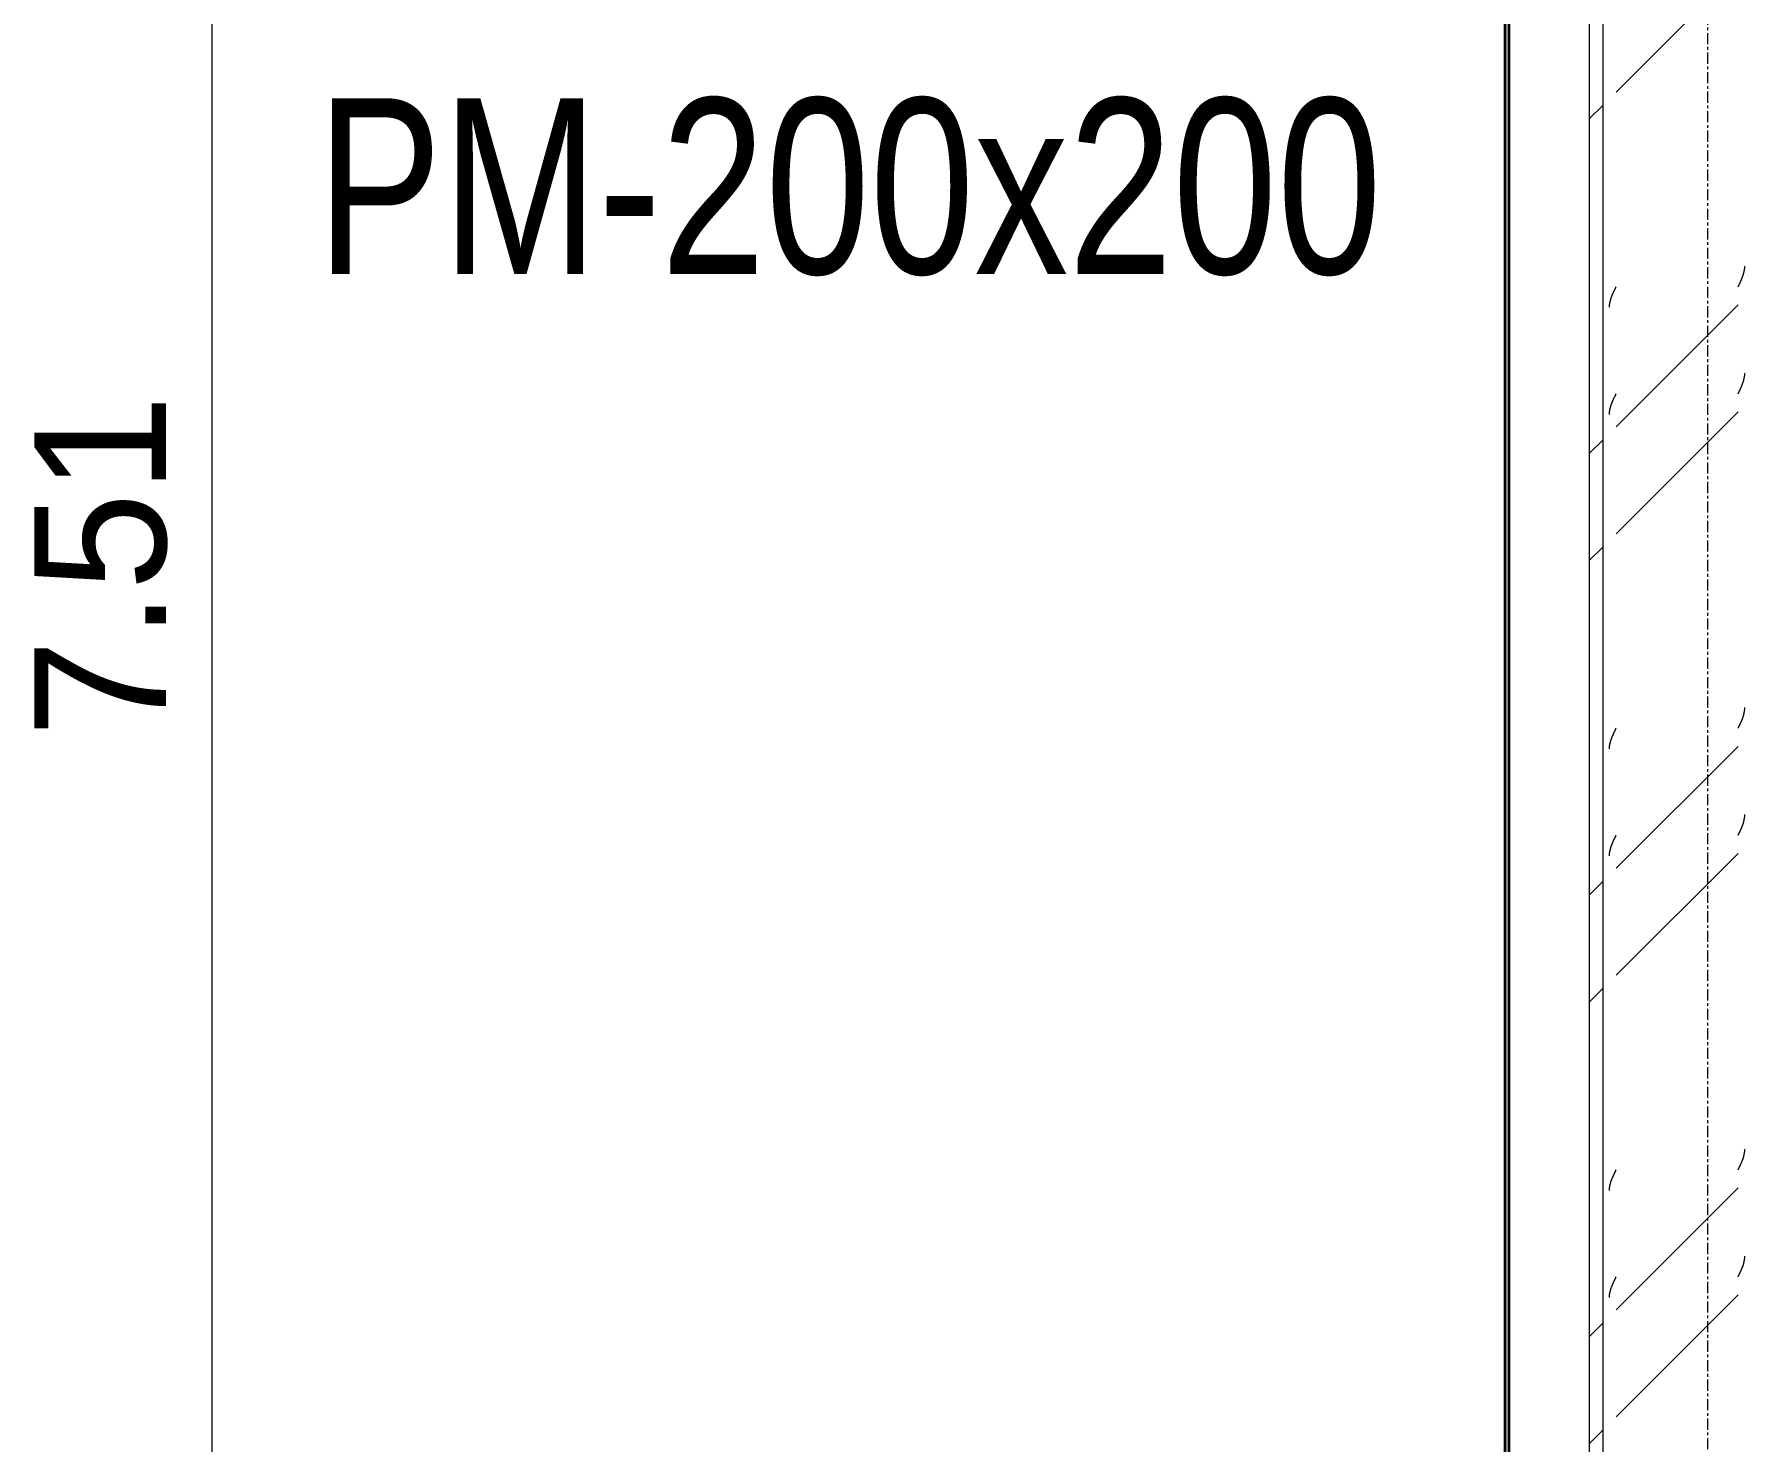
# Model space of a CAD drawing. Header units: centimetres. Extents: x -6741 to 14818, y -293 to 1595.
# Drawn here: x 7948.5 to 8143.3, y 369 to 529.3 of the extents above; entities that cross this region are included whole.
import ezdxf

# ---------------------------------------------------------------- set-up
doc = ezdxf.new("R2010")
doc.units = ezdxf.units.CM
doc.linetypes.add('Grid Line', pattern=[2.2225, 1.27, -0.3175, 0.3175, -0.3175])
for name, color, linetype, lineweight in [('A-ANNO-DIMS', 7, 'Continuous', 9), ('A-ANNO-DIMS-100', 7, 'Continuous', 9), ('A-WALL', 7, 'Continuous', 9), ('A-WALL-PATT', 7, 'Continuous', 35), ('S-COLS', 7, 'Continuous', 9), ('S-COLS-IDEN', 7, 'Continuous', 9), ('S-GRID', 7, 'Continuous', 9)]:
    doc.layers.add(name, color=color, linetype=linetype, lineweight=lineweight)
doc.styles.add('Century Gothic_1', font='GOTHIC.TTF', dxfattribs={"height": 15})
doc.styles.add('Century Gothic_2', font='GOTHIC.TTF', dxfattribs={"width": 0.8, "height": 20})
doc.dimstyles.new('FCA_N_Cotas_E100', dxfattribs={"dimscale": 30.48, "dimtxt": 15.662524, "dimasz": 0.492126, "dimexe": 0.656168, "dimexo": 0.656168, "dimgap": 0.032808, "dimtad": 1, "dimlfac": 0.01, "dimrnd": 0.01, "dimzin": 0, "dimdsep": 46, "dimtxsty": 'Century Gothic_1', "dimblk1": 'OBLIQUE', "dimblk2": 'OBLIQUE', "dimsah": 1, "dimcen": 0.09, "dimdle": 0.656168, "dimadec": 3, "dimazin": 2, "dimtfac": 1, "dimtdec": 4, "dimtix": 1, "dimtmove": 0, "dimatfit": 3, "dimfxl": 1, "dimtvp": 1, "dimtolj": 1, "dimtzin": 0, "dimarcsym": 2})
pattern_1 = [(45, (50.4, 0), (-25.14472, 25.14472), []), (45, (50.4, 38.1), (-25.14472, 25.14472), [])]

# ---------------------------------------------------------------- blocks, each defined once
blk = doc.blocks.new('PQ_RVR_ARQ-01_ZZ_ZZ_MO_T_A_rvt-3-Elevación Eje 8-9')
at = {"layer": 'A-WALL-PATT', "lineweight": 9, "true_color": 0xeaeaea}
blk.add_hatch(color=254, dxfattribs=at).paths.add_polyline_path([(-6823.08, 99), (-6823.08, 938.29), (-6823.58, 938.29), (-6823.58, 99)])
at = {"layer": 'A-WALL', "color": 254, "lineweight": 35, "true_color": 0xcccccc}
for p, q in [((-6823.58, 938.29), (-6823.58, 99)), ((-6823.08, 99), (-6823.08, 938.29))]:
    blk.add_line(p, q, dxfattribs=at)
blk = doc.blocks.new('FP_25-Elevación Eje 8-9')
at = {"layer": 'S-COLS', "color": 9, "true_color": 0xc0c0c0}
for p, q in [((-6796.23, 502.82), (-6796.23, 502.86)), ((-6796.23, 502.78), (-6796.23, 502.82)), ((-6796.23, 502.75), (-6796.23, 502.78)), ((-6796.23, 502.71), (-6796.23, 502.75)), ((-6796.86, 500.77), (-6796.85, 500.81)), ((-6796.85, 500.81), (-6796.83, 500.84)), ((-6796.83, 500.84), (-6796.81, 500.88)), ((-6796.81, 500.88), (-6796.79, 500.92)), ((-6796.79, 500.92), (-6796.77, 500.95)), ((-6796.77, 500.95), (-6796.76, 500.99)), ((-6796.76, 500.99), (-6796.74, 501.03)), ((-6796.74, 501.03), (-6796.72, 501.07)), ((-6796.72, 501.07), (-6796.7, 501.1)), ((-6796.7, 501.1), (-6796.68, 501.14)), ((-6796.68, 501.14), (-6796.67, 501.18)), ((-6796.67, 501.18), (-6796.65, 501.22)), ((-6796.65, 501.22), (-6796.63, 501.25)), ((-6796.63, 501.25), (-6796.62, 501.29)), ((-6796.62, 501.29), (-6796.6, 501.33)), ((-6796.6, 501.33), (-6796.59, 501.37)), ((-6796.59, 501.37), (-6796.57, 501.4)), ((-6796.57, 501.4), (-6796.55, 501.44)), ((-6796.55, 501.44), (-6796.54, 501.48)), ((-6796.54, 501.48), (-6796.52, 501.51)), ((-6796.52, 501.51), (-6796.51, 501.55)), ((-6796.51, 501.55), (-6796.49, 501.59)), ((-6796.49, 501.59), (-6796.48, 501.63)), ((-6796.48, 501.63), (-6796.47, 501.66)), ((-6796.47, 501.66), (-6796.45, 501.7)), ((-6796.45, 501.7), (-6796.44, 501.74)), ((-6796.44, 501.74), (-6796.43, 501.78)), ((-6796.43, 501.78), (-6796.41, 501.81)), ((-6796.41, 501.81), (-6796.4, 501.85)), ((-6796.4, 501.85), (-6796.39, 501.89)), ((-6796.39, 501.89), (-6796.38, 501.92)), ((-6796.38, 501.92), (-6796.37, 501.96)), ((-6796.37, 501.96), (-6796.36, 502)), ((-6796.36, 502), (-6796.35, 502.04)), ((-6796.35, 502.04), (-6796.34, 502.07)), ((-6796.34, 502.07), (-6796.33, 502.11)), ((-6796.33, 502.11), (-6796.32, 502.15)), ((-6796.32, 502.15), (-6796.31, 502.19)), ((-6796.31, 502.19), (-6796.3, 502.22)), ((-6796.3, 502.22), (-6796.29, 502.26)), ((-6796.29, 502.3), (-6796.28, 502.34)), ((-6796.29, 502.26), (-6796.29, 502.3)), ((-6796.28, 502.34), (-6796.27, 502.37)), ((-6796.27, 502.41), (-6796.26, 502.45)), ((-6796.27, 502.37), (-6796.27, 502.41)), ((-6796.26, 502.48), (-6796.25, 502.52)), ((-6796.26, 502.45), (-6796.26, 502.48)), ((-6796.25, 502.56), (-6796.24, 502.6)), ((-6796.25, 502.52), (-6796.25, 502.56)), ((-6796.24, 502.67), (-6796.23, 502.71)), ((-6796.24, 502.63), (-6796.24, 502.67)), ((-6796.24, 502.6), (-6796.24, 502.63)), ((-6797, 500.51), (-6796.98, 500.54)), ((-6796.98, 500.54), (-6796.96, 500.58)), ((-6796.96, 500.58), (-6796.94, 500.62)), ((-6796.94, 500.62), (-6796.92, 500.66)), ((-6796.92, 500.66), (-6796.9, 500.69)), ((-6796.9, 500.69), (-6796.88, 500.73)), ((-6796.88, 500.73), (-6796.86, 500.77)), ((-6796.63, 489.06), (-6796.62, 489.1)), ((-6796.62, 489.1), (-6796.6, 489.14)), ((-6796.6, 489.14), (-6796.59, 489.18)), ((-6796.59, 489.18), (-6796.57, 489.21)), ((-6796.57, 489.21), (-6796.55, 489.25)), ((-6796.55, 489.25), (-6796.54, 489.29)), ((-6796.54, 489.29), (-6796.52, 489.33)), ((-6796.52, 489.33), (-6796.51, 489.36)), ((-6796.51, 489.36), (-6796.49, 489.4)), ((-6796.49, 489.4), (-6796.48, 489.44)), ((-6796.48, 489.44), (-6796.47, 489.47)), ((-6796.47, 489.47), (-6796.45, 489.51)), ((-6796.45, 489.51), (-6796.44, 489.55)), ((-6796.44, 489.55), (-6796.43, 489.59)), ((-6796.43, 489.59), (-6796.41, 489.62)), ((-6796.41, 489.62), (-6796.4, 489.66)), ((-6796.4, 489.66), (-6796.39, 489.7)), ((-6796.39, 489.7), (-6796.38, 489.74)), ((-6796.38, 489.74), (-6796.37, 489.77)), ((-6796.37, 489.77), (-6796.36, 489.81)), ((-6796.36, 489.81), (-6796.35, 489.85)), ((-6796.35, 489.85), (-6796.34, 489.88)), ((-6796.34, 489.88), (-6796.33, 489.92)), ((-6796.33, 489.92), (-6796.32, 489.96)), ((-6796.32, 489.96), (-6796.31, 490)), ((-6796.31, 490), (-6796.3, 490.03)), ((-6796.3, 490.03), (-6796.29, 490.07)), ((-6796.29, 490.11), (-6796.28, 490.15)), ((-6796.29, 490.07), (-6796.29, 490.11)), ((-6796.28, 490.15), (-6796.27, 490.18)), ((-6796.27, 490.22), (-6796.26, 490.26)), ((-6796.27, 490.18), (-6796.27, 490.22)), ((-6796.26, 490.29), (-6796.25, 490.33)), ((-6796.26, 490.26), (-6796.26, 490.29)), ((-6796.25, 490.37), (-6796.24, 490.41)), ((-6796.25, 490.33), (-6796.25, 490.37)), ((-6796.24, 490.48), (-6796.23, 490.52)), ((-6796.24, 490.44), (-6796.24, 490.48)), ((-6796.24, 490.41), (-6796.24, 490.44)), ((-6796.23, 490.63), (-6796.23, 490.67)), ((-6796.23, 490.59), (-6796.23, 490.63)), ((-6796.23, 490.56), (-6796.23, 490.59)), ((-6796.23, 490.52), (-6796.23, 490.56)), ((-6797, 488.32), (-6796.98, 488.36)), ((-6796.98, 488.36), (-6796.96, 488.39)), ((-6796.96, 488.39), (-6796.94, 488.43)), ((-6796.94, 488.43), (-6796.92, 488.47)), ((-6796.92, 488.47), (-6796.9, 488.5)), ((-6796.9, 488.5), (-6796.88, 488.54)), ((-6796.88, 488.54), (-6796.86, 488.58)), ((-6796.86, 488.58), (-6796.85, 488.62)), ((-6796.85, 488.62), (-6796.83, 488.65)), ((-6796.83, 488.65), (-6796.81, 488.69)), ((-6796.81, 488.69), (-6796.79, 488.73)), ((-6796.79, 488.73), (-6796.77, 488.77)), ((-6796.77, 488.77), (-6796.76, 488.8)), ((-6796.76, 488.8), (-6796.74, 488.84)), ((-6796.74, 488.84), (-6796.72, 488.88)), ((-6796.72, 488.88), (-6796.7, 488.91)), ((-6796.7, 488.91), (-6796.68, 488.95)), ((-6796.68, 488.95), (-6796.67, 488.99)), ((-6796.67, 488.99), (-6796.65, 489.03)), ((-6796.65, 489.03), (-6796.63, 489.06)), ((-6796.28, 452.05), (-6796.27, 452.08)), ((-6796.27, 452.12), (-6796.26, 452.16)), ((-6796.27, 452.08), (-6796.27, 452.12)), ((-6796.26, 452.19), (-6796.25, 452.23)), ((-6796.26, 452.16), (-6796.26, 452.19)), ((-6796.25, 452.27), (-6796.24, 452.31)), ((-6796.25, 452.23), (-6796.25, 452.27)), ((-6796.24, 452.38), (-6796.23, 452.42)), ((-6796.24, 452.34), (-6796.24, 452.38)), ((-6796.24, 452.31), (-6796.24, 452.34)), ((-6796.23, 452.53), (-6796.23, 452.57)), ((-6796.23, 452.49), (-6796.23, 452.53)), ((-6796.23, 452.46), (-6796.23, 452.49)), ((-6796.23, 452.42), (-6796.23, 452.46)), ((-6797, 450.22), (-6796.98, 450.26)), ((-6796.98, 450.26), (-6796.96, 450.29)), ((-6796.96, 450.29), (-6796.94, 450.33)), ((-6796.94, 450.33), (-6796.92, 450.37)), ((-6796.92, 450.37), (-6796.9, 450.4)), ((-6796.9, 450.4), (-6796.88, 450.44)), ((-6796.88, 450.44), (-6796.86, 450.48)), ((-6796.86, 450.48), (-6796.85, 450.52)), ((-6796.85, 450.52), (-6796.83, 450.55)), ((-6796.83, 450.55), (-6796.81, 450.59)), ((-6796.81, 450.59), (-6796.79, 450.63)), ((-6796.79, 450.63), (-6796.77, 450.67)), ((-6796.77, 450.67), (-6796.76, 450.7)), ((-6796.76, 450.7), (-6796.74, 450.74)), ((-6796.74, 450.74), (-6796.72, 450.78)), ((-6796.72, 450.78), (-6796.7, 450.81)), ((-6796.7, 450.81), (-6796.68, 450.85)), ((-6796.68, 450.85), (-6796.67, 450.89)), ((-6796.67, 450.89), (-6796.65, 450.93)), ((-6796.65, 450.93), (-6796.63, 450.96)), ((-6796.63, 450.96), (-6796.62, 451)), ((-6796.62, 451), (-6796.6, 451.04)), ((-6796.6, 451.04), (-6796.59, 451.08)), ((-6796.59, 451.08), (-6796.57, 451.11)), ((-6796.57, 451.11), (-6796.55, 451.15)), ((-6796.55, 451.15), (-6796.54, 451.19)), ((-6796.54, 451.19), (-6796.52, 451.23)), ((-6796.52, 451.23), (-6796.51, 451.26)), ((-6796.51, 451.26), (-6796.49, 451.3)), ((-6796.49, 451.3), (-6796.48, 451.34)), ((-6796.48, 451.34), (-6796.47, 451.37)), ((-6796.47, 451.37), (-6796.45, 451.41)), ((-6796.45, 451.41), (-6796.44, 451.45)), ((-6796.44, 451.45), (-6796.43, 451.49)), ((-6796.43, 451.49), (-6796.41, 451.52)), ((-6796.41, 451.52), (-6796.4, 451.56)), ((-6796.4, 451.56), (-6796.39, 451.6)), ((-6796.39, 451.6), (-6796.38, 451.64)), ((-6796.38, 451.64), (-6796.37, 451.67)), ((-6796.37, 451.67), (-6796.36, 451.71)), ((-6796.36, 451.71), (-6796.35, 451.75)), ((-6796.35, 451.75), (-6796.34, 451.78)), ((-6796.34, 451.78), (-6796.33, 451.82)), ((-6796.33, 451.82), (-6796.32, 451.86)), ((-6796.32, 451.86), (-6796.31, 451.9)), ((-6796.31, 451.9), (-6796.3, 451.93)), ((-6796.3, 451.93), (-6796.29, 451.97)), ((-6796.29, 452.01), (-6796.28, 452.05)), ((-6796.29, 451.97), (-6796.29, 452.01)), ((-6796.23, 440.34), (-6796.23, 440.38)), ((-6796.81, 438.4), (-6796.79, 438.44)), ((-6796.79, 438.44), (-6796.77, 438.48)), ((-6796.77, 438.48), (-6796.76, 438.51)), ((-6796.76, 438.51), (-6796.74, 438.55)), ((-6796.74, 438.55), (-6796.72, 438.59)), ((-6796.72, 438.59), (-6796.7, 438.63)), ((-6796.7, 438.63), (-6796.68, 438.66)), ((-6796.68, 438.66), (-6796.67, 438.7)), ((-6796.67, 438.7), (-6796.65, 438.74)), ((-6796.65, 438.74), (-6796.63, 438.77)), ((-6796.63, 438.77), (-6796.62, 438.81)), ((-6796.62, 438.81), (-6796.6, 438.85)), ((-6796.6, 438.85), (-6796.59, 438.89)), ((-6796.59, 438.89), (-6796.57, 438.92)), ((-6796.57, 438.92), (-6796.55, 438.96)), ((-6796.55, 438.96), (-6796.54, 439)), ((-6796.54, 439), (-6796.52, 439.04)), ((-6796.52, 439.04), (-6796.51, 439.07)), ((-6796.51, 439.07), (-6796.49, 439.11)), ((-6796.49, 439.11), (-6796.48, 439.15)), ((-6796.48, 439.15), (-6796.47, 439.18)), ((-6796.47, 439.18), (-6796.45, 439.22)), ((-6796.45, 439.22), (-6796.44, 439.26)), ((-6796.44, 439.26), (-6796.43, 439.3)), ((-6796.43, 439.3), (-6796.41, 439.33)), ((-6796.41, 439.33), (-6796.4, 439.37)), ((-6796.4, 439.37), (-6796.39, 439.41)), ((-6796.39, 439.41), (-6796.38, 439.45)), ((-6796.38, 439.45), (-6796.37, 439.48)), ((-6796.37, 439.48), (-6796.36, 439.52)), ((-6796.36, 439.52), (-6796.35, 439.56)), ((-6796.35, 439.56), (-6796.34, 439.6)), ((-6796.34, 439.6), (-6796.33, 439.63)), ((-6796.33, 439.63), (-6796.32, 439.67)), ((-6796.32, 439.67), (-6796.31, 439.71)), ((-6796.31, 439.71), (-6796.3, 439.74)), ((-6796.3, 439.74), (-6796.29, 439.78)), ((-6796.29, 439.82), (-6796.28, 439.86)), ((-6796.29, 439.78), (-6796.29, 439.82)), ((-6796.28, 439.86), (-6796.27, 439.89)), ((-6796.27, 439.93), (-6796.26, 439.97)), ((-6796.27, 439.89), (-6796.27, 439.93)), ((-6796.26, 440.01), (-6796.25, 440.04)), ((-6796.26, 439.97), (-6796.26, 440.01)), ((-6796.25, 440.08), (-6796.24, 440.12)), ((-6796.25, 440.04), (-6796.25, 440.08)), ((-6796.24, 440.19), (-6796.23, 440.23)), ((-6796.24, 440.15), (-6796.24, 440.19)), ((-6796.24, 440.12), (-6796.24, 440.15)), ((-6796.23, 440.3), (-6796.23, 440.34)), ((-6796.23, 440.27), (-6796.23, 440.3)), ((-6796.23, 440.23), (-6796.23, 440.27)), ((-6797, 438.03), (-6796.98, 438.07)), ((-6796.98, 438.07), (-6796.96, 438.1)), ((-6796.96, 438.1), (-6796.94, 438.14)), ((-6796.94, 438.14), (-6796.92, 438.18)), ((-6796.92, 438.18), (-6796.9, 438.21)), ((-6796.9, 438.21), (-6796.88, 438.25)), ((-6796.88, 438.25), (-6796.86, 438.29)), ((-6796.86, 438.29), (-6796.85, 438.33)), ((-6796.85, 438.33), (-6796.83, 438.36)), ((-6796.83, 438.36), (-6796.81, 438.4)), ((-6796.37, 401.38), (-6796.36, 401.42)), ((-6796.36, 401.42), (-6796.35, 401.46)), ((-6796.35, 401.46), (-6796.34, 401.5)), ((-6796.34, 401.5), (-6796.33, 401.53)), ((-6796.33, 401.53), (-6796.32, 401.57)), ((-6796.32, 401.57), (-6796.31, 401.61)), ((-6796.31, 401.61), (-6796.3, 401.64)), ((-6796.3, 401.64), (-6796.29, 401.68)), ((-6796.29, 401.72), (-6796.28, 401.76)), ((-6796.29, 401.68), (-6796.29, 401.72)), ((-6796.28, 401.76), (-6796.27, 401.79)), ((-6796.27, 401.83), (-6796.26, 401.87)), ((-6796.27, 401.79), (-6796.27, 401.83)), ((-6796.26, 401.91), (-6796.25, 401.94)), ((-6796.26, 401.87), (-6796.26, 401.91)), ((-6796.25, 401.98), (-6796.24, 402.02)), ((-6796.25, 401.94), (-6796.25, 401.98)), ((-6796.24, 402.09), (-6796.23, 402.13)), ((-6796.24, 402.05), (-6796.24, 402.09)), ((-6796.24, 402.02), (-6796.24, 402.05)), ((-6796.23, 402.24), (-6796.23, 402.28)), ((-6796.23, 402.2), (-6796.23, 402.24)), ((-6796.23, 402.17), (-6796.23, 402.2)), ((-6796.23, 402.13), (-6796.23, 402.17)), ((-6797, 399.93), (-6796.98, 399.97)), ((-6796.98, 399.97), (-6796.96, 400)), ((-6796.96, 400), (-6796.94, 400.04)), ((-6796.94, 400.04), (-6796.92, 400.08)), ((-6796.92, 400.08), (-6796.9, 400.11)), ((-6796.9, 400.11), (-6796.88, 400.15)), ((-6796.88, 400.15), (-6796.86, 400.19)), ((-6796.86, 400.19), (-6796.85, 400.23)), ((-6796.85, 400.23), (-6796.83, 400.26)), ((-6796.83, 400.26), (-6796.81, 400.3)), ((-6796.81, 400.3), (-6796.79, 400.34)), ((-6796.79, 400.34), (-6796.77, 400.38)), ((-6796.77, 400.38), (-6796.76, 400.41)), ((-6796.76, 400.41), (-6796.74, 400.45)), ((-6796.74, 400.45), (-6796.72, 400.49)), ((-6796.72, 400.49), (-6796.7, 400.53)), ((-6796.7, 400.53), (-6796.68, 400.56)), ((-6796.68, 400.56), (-6796.67, 400.6)), ((-6796.67, 400.6), (-6796.65, 400.64)), ((-6796.65, 400.64), (-6796.63, 400.67)), ((-6796.63, 400.67), (-6796.62, 400.71)), ((-6796.62, 400.71), (-6796.6, 400.75)), ((-6796.6, 400.75), (-6796.59, 400.79)), ((-6796.59, 400.79), (-6796.57, 400.82)), ((-6796.57, 400.82), (-6796.55, 400.86)), ((-6796.55, 400.86), (-6796.54, 400.9)), ((-6796.54, 400.9), (-6796.52, 400.94)), ((-6796.52, 400.94), (-6796.51, 400.97)), ((-6796.51, 400.97), (-6796.49, 401.01)), ((-6796.49, 401.01), (-6796.48, 401.05)), ((-6796.48, 401.05), (-6796.47, 401.08)), ((-6796.47, 401.08), (-6796.45, 401.12)), ((-6796.45, 401.12), (-6796.44, 401.16)), ((-6796.44, 401.16), (-6796.43, 401.2)), ((-6796.43, 401.2), (-6796.41, 401.23)), ((-6796.41, 401.23), (-6796.4, 401.27)), ((-6796.4, 401.27), (-6796.39, 401.31)), ((-6796.39, 401.31), (-6796.38, 401.35)), ((-6796.38, 401.35), (-6796.37, 401.38)), ((-6796.26, 389.72), (-6796.25, 389.75)), ((-6796.26, 389.68), (-6796.26, 389.72)), ((-6796.25, 389.79), (-6796.24, 389.83)), ((-6796.25, 389.75), (-6796.25, 389.79)), ((-6796.24, 389.9), (-6796.23, 389.94)), ((-6796.24, 389.87), (-6796.24, 389.9)), ((-6796.24, 389.83), (-6796.24, 389.87)), ((-6796.23, 390.05), (-6796.23, 390.09)), ((-6796.23, 390.01), (-6796.23, 390.05)), ((-6796.23, 389.98), (-6796.23, 390.01)), ((-6796.23, 389.94), (-6796.23, 389.98)), ((-6797, 387.74), (-6796.98, 387.78)), ((-6796.98, 387.78), (-6796.96, 387.81)), ((-6796.96, 387.81), (-6796.94, 387.85)), ((-6796.94, 387.85), (-6796.92, 387.89)), ((-6796.92, 387.89), (-6796.9, 387.93)), ((-6796.9, 387.93), (-6796.88, 387.96)), ((-6796.88, 387.96), (-6796.86, 388)), ((-6796.86, 388), (-6796.85, 388.04)), ((-6796.85, 388.04), (-6796.83, 388.07)), ((-6796.83, 388.07), (-6796.81, 388.11)), ((-6796.81, 388.11), (-6796.79, 388.15)), ((-6796.79, 388.15), (-6796.77, 388.19)), ((-6796.77, 388.19), (-6796.76, 388.22)), ((-6796.76, 388.22), (-6796.74, 388.26)), ((-6796.74, 388.26), (-6796.72, 388.3)), ((-6796.72, 388.3), (-6796.7, 388.34)), ((-6796.7, 388.34), (-6796.68, 388.37)), ((-6796.68, 388.37), (-6796.67, 388.41)), ((-6796.67, 388.41), (-6796.65, 388.45)), ((-6796.65, 388.45), (-6796.63, 388.49)), ((-6796.63, 388.49), (-6796.62, 388.52)), ((-6796.62, 388.52), (-6796.6, 388.56)), ((-6796.6, 388.56), (-6796.59, 388.6)), ((-6796.59, 388.6), (-6796.57, 388.63)), ((-6796.57, 388.63), (-6796.55, 388.67)), ((-6796.55, 388.67), (-6796.54, 388.71)), ((-6796.54, 388.71), (-6796.52, 388.75)), ((-6796.52, 388.75), (-6796.51, 388.78)), ((-6796.51, 388.78), (-6796.49, 388.82)), ((-6796.49, 388.82), (-6796.48, 388.86)), ((-6796.48, 388.86), (-6796.47, 388.9)), ((-6796.47, 388.9), (-6796.45, 388.93)), ((-6796.45, 388.93), (-6796.44, 388.97)), ((-6796.44, 388.97), (-6796.43, 389.01)), ((-6796.43, 389.01), (-6796.41, 389.04)), ((-6796.41, 389.04), (-6796.4, 389.08)), ((-6796.4, 389.08), (-6796.39, 389.12)), ((-6796.39, 389.12), (-6796.38, 389.16)), ((-6796.38, 389.16), (-6796.37, 389.19)), ((-6796.37, 389.19), (-6796.36, 389.23)), ((-6796.36, 389.23), (-6796.35, 389.27)), ((-6796.35, 389.27), (-6796.34, 389.31)), ((-6796.34, 389.31), (-6796.33, 389.34)), ((-6796.33, 389.34), (-6796.32, 389.38)), ((-6796.32, 389.38), (-6796.31, 389.42)), ((-6796.31, 389.42), (-6796.3, 389.45)), ((-6796.3, 389.45), (-6796.29, 389.49)), ((-6796.29, 389.53), (-6796.28, 389.57)), ((-6796.29, 389.49), (-6796.29, 389.53)), ((-6796.28, 389.57), (-6796.27, 389.6)), ((-6796.27, 389.64), (-6796.26, 389.68)), ((-6796.27, 389.6), (-6796.27, 389.64))]:
    blk.add_line(p, q, dxfattribs=at)
blk = doc.blocks.new('FP_26-Elevación Eje 8-9')
at = {"layer": 'S-COLS', "color": 9, "true_color": 0xc0c0c0}
for p, q in [((-6811.57, 498.79), (-6811.56, 498.83)), ((-6811.56, 498.83), (-6811.55, 498.87)), ((-6811.55, 498.87), (-6811.54, 498.9)), ((-6811.54, 498.94), (-6811.53, 498.98)), ((-6811.54, 498.9), (-6811.54, 498.94)), ((-6811.53, 498.98), (-6811.52, 499.01)), ((-6811.52, 499.01), (-6811.5, 499.05)), ((-6811.5, 499.05), (-6811.49, 499.09)), ((-6811.49, 499.09), (-6811.48, 499.13)), ((-6811.48, 499.13), (-6811.47, 499.16)), ((-6811.47, 499.16), (-6811.46, 499.2)), ((-6811.46, 499.2), (-6811.45, 499.24)), ((-6811.45, 499.24), (-6811.43, 499.28)), ((-6811.43, 499.28), (-6811.42, 499.31)), ((-6811.42, 499.31), (-6811.41, 499.35)), ((-6811.41, 499.35), (-6811.39, 499.39)), ((-6811.39, 499.39), (-6811.38, 499.43)), ((-6811.38, 499.43), (-6811.36, 499.46)), ((-6811.36, 499.46), (-6811.35, 499.5)), ((-6811.35, 499.5), (-6811.33, 499.54)), ((-6811.33, 499.54), (-6811.32, 499.57)), ((-6811.32, 499.57), (-6811.3, 499.61)), ((-6811.3, 499.61), (-6811.29, 499.65)), ((-6811.29, 499.65), (-6811.27, 499.69)), ((-6811.27, 499.69), (-6811.26, 499.72)), ((-6811.26, 499.72), (-6811.24, 499.76)), ((-6811.24, 499.76), (-6811.22, 499.8)), ((-6811.22, 499.8), (-6811.2, 499.84)), ((-6811.2, 499.84), (-6811.19, 499.87)), ((-6811.19, 499.87), (-6811.17, 499.91)), ((-6811.17, 499.91), (-6811.15, 499.95)), ((-6811.15, 499.95), (-6811.14, 499.98)), ((-6811.14, 499.98), (-6811.12, 500.02)), ((-6811.12, 500.02), (-6811.1, 500.06)), ((-6811.1, 500.06), (-6811.08, 500.1)), ((-6811.08, 500.1), (-6811.06, 500.13)), ((-6811.06, 500.13), (-6811.04, 500.17)), ((-6811.04, 500.17), (-6811.03, 500.21)), ((-6811.03, 500.21), (-6811.01, 500.25)), ((-6811.01, 500.25), (-6810.99, 500.28)), ((-6810.99, 500.28), (-6810.97, 500.32)), ((-6810.97, 500.32), (-6810.95, 500.36)), ((-6810.95, 500.36), (-6810.93, 500.4)), ((-6810.93, 500.4), (-6810.91, 500.43)), ((-6810.91, 500.43), (-6810.9, 500.47)), ((-6810.9, 500.47), (-6810.88, 500.51)), ((-6811.64, 498.34), (-6811.63, 498.38)), ((-6811.64, 498.31), (-6811.64, 498.34)), ((-6811.64, 498.27), (-6811.64, 498.31)), ((-6811.64, 498.23), (-6811.64, 498.27)), ((-6811.64, 498.19), (-6811.64, 498.23)), ((-6811.64, 498.16), (-6811.64, 498.19)), ((-6811.63, 498.46), (-6811.62, 498.49)), ((-6811.63, 498.42), (-6811.63, 498.46)), ((-6811.63, 498.38), (-6811.63, 498.42)), ((-6811.62, 498.53), (-6811.61, 498.57)), ((-6811.62, 498.49), (-6811.62, 498.53)), ((-6811.61, 498.6), (-6811.6, 498.64)), ((-6811.61, 498.57), (-6811.61, 498.6)), ((-6811.6, 498.64), (-6811.59, 498.68)), ((-6811.59, 498.72), (-6811.58, 498.75)), ((-6811.59, 498.68), (-6811.59, 498.72)), ((-6811.58, 498.75), (-6811.57, 498.79)), ((-6811.42, 487.12), (-6811.41, 487.16)), ((-6811.41, 487.16), (-6811.39, 487.2)), ((-6811.39, 487.2), (-6811.38, 487.24)), ((-6811.38, 487.24), (-6811.36, 487.27)), ((-6811.36, 487.27), (-6811.35, 487.31)), ((-6811.35, 487.31), (-6811.33, 487.35)), ((-6811.33, 487.35), (-6811.32, 487.39)), ((-6811.32, 487.39), (-6811.3, 487.42)), ((-6811.3, 487.42), (-6811.29, 487.46)), ((-6811.29, 487.46), (-6811.27, 487.5)), ((-6811.27, 487.5), (-6811.26, 487.53)), ((-6811.26, 487.53), (-6811.24, 487.57)), ((-6811.24, 487.57), (-6811.22, 487.61)), ((-6811.22, 487.61), (-6811.2, 487.65)), ((-6811.2, 487.65), (-6811.19, 487.68)), ((-6811.19, 487.68), (-6811.17, 487.72)), ((-6811.17, 487.72), (-6811.15, 487.76)), ((-6811.15, 487.76), (-6811.14, 487.8)), ((-6811.14, 487.8), (-6811.12, 487.83)), ((-6811.12, 487.83), (-6811.1, 487.87)), ((-6811.1, 487.87), (-6811.08, 487.91)), ((-6811.08, 487.91), (-6811.06, 487.94)), ((-6811.06, 487.94), (-6811.04, 487.98)), ((-6811.04, 487.98), (-6811.03, 488.02)), ((-6811.03, 488.02), (-6811.01, 488.06)), ((-6811.01, 488.06), (-6810.99, 488.09)), ((-6810.99, 488.09), (-6810.97, 488.13)), ((-6810.97, 488.13), (-6810.95, 488.17)), ((-6810.95, 488.17), (-6810.93, 488.21)), ((-6810.93, 488.21), (-6810.91, 488.24)), ((-6810.91, 488.24), (-6810.9, 488.28)), ((-6810.9, 488.28), (-6810.88, 488.32)), ((-6811.64, 486.15), (-6811.63, 486.19)), ((-6811.64, 486.12), (-6811.64, 486.15)), ((-6811.64, 486.08), (-6811.64, 486.12)), ((-6811.64, 486.04), (-6811.64, 486.08)), ((-6811.64, 486), (-6811.64, 486.04)), ((-6811.64, 485.97), (-6811.64, 486)), ((-6811.63, 486.27), (-6811.62, 486.3)), ((-6811.63, 486.23), (-6811.63, 486.27)), ((-6811.63, 486.19), (-6811.63, 486.23)), ((-6811.62, 486.34), (-6811.61, 486.38)), ((-6811.62, 486.3), (-6811.62, 486.34)), ((-6811.61, 486.42), (-6811.6, 486.45)), ((-6811.61, 486.38), (-6811.61, 486.42)), ((-6811.6, 486.45), (-6811.59, 486.49)), ((-6811.59, 486.53), (-6811.58, 486.56)), ((-6811.59, 486.49), (-6811.59, 486.53)), ((-6811.58, 486.56), (-6811.57, 486.6)), ((-6811.57, 486.6), (-6811.56, 486.64)), ((-6811.56, 486.64), (-6811.55, 486.68)), ((-6811.55, 486.68), (-6811.54, 486.71)), ((-6811.54, 486.75), (-6811.53, 486.79)), ((-6811.54, 486.71), (-6811.54, 486.75)), ((-6811.53, 486.79), (-6811.52, 486.83)), ((-6811.52, 486.83), (-6811.5, 486.86)), ((-6811.5, 486.86), (-6811.49, 486.9)), ((-6811.49, 486.9), (-6811.48, 486.94)), ((-6811.48, 486.94), (-6811.47, 486.97)), ((-6811.47, 486.97), (-6811.46, 487.01)), ((-6811.46, 487.01), (-6811.45, 487.05)), ((-6811.45, 487.05), (-6811.43, 487.09)), ((-6811.43, 487.09), (-6811.42, 487.12)), ((-6810.93, 450.11), (-6810.91, 450.14)), ((-6810.91, 450.14), (-6810.9, 450.18)), ((-6810.9, 450.18), (-6810.88, 450.22)), ((-6811.63, 448.17), (-6811.62, 448.2)), ((-6811.63, 448.13), (-6811.63, 448.17)), ((-6811.62, 448.24), (-6811.61, 448.28)), ((-6811.62, 448.2), (-6811.62, 448.24)), ((-6811.61, 448.32), (-6811.6, 448.35)), ((-6811.61, 448.28), (-6811.61, 448.32)), ((-6811.6, 448.35), (-6811.59, 448.39)), ((-6811.59, 448.43), (-6811.58, 448.46)), ((-6811.59, 448.39), (-6811.59, 448.43)), ((-6811.58, 448.46), (-6811.57, 448.5)), ((-6811.57, 448.5), (-6811.56, 448.54)), ((-6811.56, 448.54), (-6811.55, 448.58)), ((-6811.55, 448.58), (-6811.54, 448.61)), ((-6811.54, 448.65), (-6811.53, 448.69)), ((-6811.54, 448.61), (-6811.54, 448.65)), ((-6811.53, 448.69), (-6811.52, 448.73)), ((-6811.52, 448.73), (-6811.5, 448.76)), ((-6811.5, 448.76), (-6811.49, 448.8)), ((-6811.49, 448.8), (-6811.48, 448.84)), ((-6811.48, 448.84), (-6811.47, 448.87)), ((-6811.47, 448.87), (-6811.46, 448.91)), ((-6811.46, 448.91), (-6811.45, 448.95)), ((-6811.45, 448.95), (-6811.43, 448.99)), ((-6811.43, 448.99), (-6811.42, 449.02)), ((-6811.42, 449.02), (-6811.41, 449.06)), ((-6811.41, 449.06), (-6811.39, 449.1)), ((-6811.39, 449.1), (-6811.38, 449.14)), ((-6811.38, 449.14), (-6811.36, 449.17)), ((-6811.36, 449.17), (-6811.35, 449.21)), ((-6811.35, 449.21), (-6811.33, 449.25)), ((-6811.33, 449.25), (-6811.32, 449.29)), ((-6811.32, 449.29), (-6811.3, 449.32)), ((-6811.3, 449.32), (-6811.29, 449.36)), ((-6811.29, 449.36), (-6811.27, 449.4)), ((-6811.27, 449.4), (-6811.26, 449.43)), ((-6811.26, 449.43), (-6811.24, 449.47)), ((-6811.24, 449.47), (-6811.22, 449.51)), ((-6811.22, 449.51), (-6811.2, 449.55)), ((-6811.2, 449.55), (-6811.19, 449.58)), ((-6811.19, 449.58), (-6811.17, 449.62)), ((-6811.17, 449.62), (-6811.15, 449.66)), ((-6811.15, 449.66), (-6811.14, 449.7)), ((-6811.14, 449.7), (-6811.12, 449.73)), ((-6811.12, 449.73), (-6811.1, 449.77)), ((-6811.1, 449.77), (-6811.08, 449.81)), ((-6811.08, 449.81), (-6811.06, 449.84)), ((-6811.06, 449.84), (-6811.04, 449.88)), ((-6811.04, 449.88), (-6811.03, 449.92)), ((-6811.03, 449.92), (-6811.01, 449.96)), ((-6811.01, 449.96), (-6810.99, 449.99)), ((-6810.99, 449.99), (-6810.97, 450.03)), ((-6810.97, 450.03), (-6810.95, 450.07)), ((-6810.95, 450.07), (-6810.93, 450.11)), ((-6811.64, 448.05), (-6811.63, 448.09)), ((-6811.64, 448.02), (-6811.64, 448.05)), ((-6811.64, 447.98), (-6811.64, 448.02)), ((-6811.64, 447.94), (-6811.64, 447.98)), ((-6811.64, 447.9), (-6811.64, 447.94)), ((-6811.64, 447.87), (-6811.64, 447.9)), ((-6811.63, 448.09), (-6811.63, 448.13)), ((-6811.54, 436.46), (-6811.53, 436.5)), ((-6811.53, 436.5), (-6811.52, 436.54)), ((-6811.52, 436.54), (-6811.5, 436.57)), ((-6811.5, 436.57), (-6811.49, 436.61)), ((-6811.49, 436.61), (-6811.48, 436.65)), ((-6811.48, 436.65), (-6811.47, 436.69)), ((-6811.47, 436.69), (-6811.46, 436.72)), ((-6811.46, 436.72), (-6811.45, 436.76)), ((-6811.45, 436.76), (-6811.43, 436.8)), ((-6811.43, 436.8), (-6811.42, 436.83)), ((-6811.42, 436.83), (-6811.41, 436.87)), ((-6811.41, 436.87), (-6811.39, 436.91)), ((-6811.39, 436.91), (-6811.38, 436.95)), ((-6811.38, 436.95), (-6811.36, 436.98)), ((-6811.36, 436.98), (-6811.35, 437.02)), ((-6811.35, 437.02), (-6811.33, 437.06)), ((-6811.33, 437.06), (-6811.32, 437.1)), ((-6811.32, 437.1), (-6811.3, 437.13)), ((-6811.3, 437.13), (-6811.29, 437.17)), ((-6811.29, 437.17), (-6811.27, 437.21)), ((-6811.27, 437.21), (-6811.26, 437.24)), ((-6811.26, 437.24), (-6811.24, 437.28)), ((-6811.24, 437.28), (-6811.22, 437.32)), ((-6811.22, 437.32), (-6811.2, 437.36)), ((-6811.2, 437.36), (-6811.19, 437.39)), ((-6811.19, 437.39), (-6811.17, 437.43)), ((-6811.17, 437.43), (-6811.15, 437.47)), ((-6811.15, 437.47), (-6811.14, 437.51)), ((-6811.14, 437.51), (-6811.12, 437.54)), ((-6811.12, 437.54), (-6811.1, 437.58)), ((-6811.1, 437.58), (-6811.08, 437.62)), ((-6811.08, 437.62), (-6811.06, 437.66)), ((-6811.06, 437.66), (-6811.04, 437.69)), ((-6811.04, 437.69), (-6811.03, 437.73)), ((-6811.03, 437.73), (-6811.01, 437.77)), ((-6811.01, 437.77), (-6810.99, 437.8)), ((-6810.99, 437.8), (-6810.97, 437.84)), ((-6810.97, 437.84), (-6810.95, 437.88)), ((-6810.95, 437.88), (-6810.93, 437.92)), ((-6810.93, 437.92), (-6810.91, 437.95)), ((-6810.91, 437.95), (-6810.9, 437.99)), ((-6810.9, 437.99), (-6810.88, 438.03)), ((-6811.64, 435.86), (-6811.63, 435.9)), ((-6811.64, 435.83), (-6811.64, 435.86)), ((-6811.64, 435.79), (-6811.64, 435.83)), ((-6811.64, 435.75), (-6811.64, 435.79)), ((-6811.64, 435.72), (-6811.64, 435.75)), ((-6811.64, 435.68), (-6811.64, 435.72)), ((-6811.63, 435.98), (-6811.62, 436.01)), ((-6811.63, 435.94), (-6811.63, 435.98)), ((-6811.63, 435.9), (-6811.63, 435.94)), ((-6811.62, 436.05), (-6811.61, 436.09)), ((-6811.62, 436.01), (-6811.62, 436.05)), ((-6811.61, 436.13), (-6811.6, 436.16)), ((-6811.61, 436.09), (-6811.61, 436.13)), ((-6811.6, 436.16), (-6811.59, 436.2)), ((-6811.59, 436.24), (-6811.58, 436.27)), ((-6811.59, 436.2), (-6811.59, 436.24)), ((-6811.58, 436.27), (-6811.57, 436.31)), ((-6811.57, 436.31), (-6811.56, 436.35)), ((-6811.56, 436.35), (-6811.55, 436.39)), ((-6811.55, 436.39), (-6811.54, 436.42)), ((-6811.54, 436.42), (-6811.54, 436.46)), ((-6811.12, 399.44), (-6811.1, 399.48)), ((-6811.1, 399.48), (-6811.08, 399.52)), ((-6811.08, 399.52), (-6811.06, 399.56)), ((-6811.06, 399.56), (-6811.04, 399.59)), ((-6811.04, 399.59), (-6811.03, 399.63)), ((-6811.03, 399.63), (-6811.01, 399.67)), ((-6811.01, 399.67), (-6810.99, 399.7)), ((-6810.99, 399.7), (-6810.97, 399.74)), ((-6810.97, 399.74), (-6810.95, 399.78)), ((-6810.95, 399.78), (-6810.93, 399.82)), ((-6810.93, 399.82), (-6810.91, 399.85)), ((-6810.91, 399.85), (-6810.9, 399.89)), ((-6810.9, 399.89), (-6810.88, 399.93)), ((-6811.64, 397.76), (-6811.63, 397.8)), ((-6811.64, 397.73), (-6811.64, 397.76)), ((-6811.64, 397.69), (-6811.64, 397.73)), ((-6811.64, 397.65), (-6811.64, 397.69)), ((-6811.64, 397.62), (-6811.64, 397.65)), ((-6811.64, 397.58), (-6811.64, 397.62)), ((-6811.63, 397.88), (-6811.62, 397.91)), ((-6811.63, 397.84), (-6811.63, 397.88)), ((-6811.63, 397.8), (-6811.63, 397.84)), ((-6811.62, 397.95), (-6811.61, 397.99)), ((-6811.62, 397.91), (-6811.62, 397.95)), ((-6811.61, 398.03), (-6811.6, 398.06)), ((-6811.61, 397.99), (-6811.61, 398.03)), ((-6811.6, 398.06), (-6811.59, 398.1)), ((-6811.59, 398.14), (-6811.58, 398.17)), ((-6811.59, 398.1), (-6811.59, 398.14)), ((-6811.58, 398.17), (-6811.57, 398.21)), ((-6811.57, 398.21), (-6811.56, 398.25)), ((-6811.56, 398.25), (-6811.55, 398.29)), ((-6811.55, 398.29), (-6811.54, 398.32)), ((-6811.54, 398.36), (-6811.53, 398.4)), ((-6811.54, 398.32), (-6811.54, 398.36)), ((-6811.53, 398.4), (-6811.52, 398.44)), ((-6811.52, 398.44), (-6811.5, 398.47)), ((-6811.5, 398.47), (-6811.49, 398.51)), ((-6811.49, 398.51), (-6811.48, 398.55)), ((-6811.48, 398.55), (-6811.47, 398.59)), ((-6811.47, 398.59), (-6811.46, 398.62)), ((-6811.46, 398.62), (-6811.45, 398.66)), ((-6811.45, 398.66), (-6811.43, 398.7)), ((-6811.43, 398.7), (-6811.42, 398.73)), ((-6811.42, 398.73), (-6811.41, 398.77)), ((-6811.41, 398.77), (-6811.39, 398.81)), ((-6811.39, 398.81), (-6811.38, 398.85)), ((-6811.38, 398.85), (-6811.36, 398.88)), ((-6811.36, 398.88), (-6811.35, 398.92)), ((-6811.35, 398.92), (-6811.33, 398.96)), ((-6811.33, 398.96), (-6811.32, 399)), ((-6811.32, 399), (-6811.3, 399.03)), ((-6811.3, 399.03), (-6811.29, 399.07)), ((-6811.29, 399.07), (-6811.27, 399.11)), ((-6811.27, 399.11), (-6811.26, 399.14)), ((-6811.26, 399.14), (-6811.24, 399.18)), ((-6811.24, 399.18), (-6811.22, 399.22)), ((-6811.22, 399.22), (-6811.2, 399.26)), ((-6811.2, 399.26), (-6811.19, 399.29)), ((-6811.19, 399.29), (-6811.17, 399.33)), ((-6811.17, 399.33), (-6811.15, 399.37)), ((-6811.15, 399.37), (-6811.14, 399.41)), ((-6811.14, 399.41), (-6811.12, 399.44)), ((-6811.61, 385.84), (-6811.6, 385.87)), ((-6811.61, 385.8), (-6811.61, 385.84)), ((-6811.6, 385.87), (-6811.59, 385.91)), ((-6811.59, 385.95), (-6811.58, 385.99)), ((-6811.59, 385.91), (-6811.59, 385.95)), ((-6811.58, 385.99), (-6811.57, 386.02)), ((-6811.57, 386.02), (-6811.56, 386.06)), ((-6811.56, 386.06), (-6811.55, 386.1)), ((-6811.55, 386.1), (-6811.54, 386.13)), ((-6811.54, 386.17), (-6811.53, 386.21)), ((-6811.54, 386.13), (-6811.54, 386.17)), ((-6811.53, 386.21), (-6811.52, 386.25)), ((-6811.52, 386.25), (-6811.5, 386.28)), ((-6811.5, 386.28), (-6811.49, 386.32)), ((-6811.49, 386.32), (-6811.48, 386.36)), ((-6811.48, 386.36), (-6811.47, 386.4)), ((-6811.47, 386.4), (-6811.46, 386.43)), ((-6811.46, 386.43), (-6811.45, 386.47)), ((-6811.45, 386.47), (-6811.43, 386.51)), ((-6811.43, 386.51), (-6811.42, 386.55)), ((-6811.42, 386.55), (-6811.41, 386.58)), ((-6811.41, 386.58), (-6811.39, 386.62)), ((-6811.39, 386.62), (-6811.38, 386.66)), ((-6811.38, 386.66), (-6811.36, 386.69)), ((-6811.36, 386.69), (-6811.35, 386.73)), ((-6811.35, 386.73), (-6811.33, 386.77)), ((-6811.33, 386.77), (-6811.32, 386.81)), ((-6811.32, 386.81), (-6811.3, 386.84)), ((-6811.3, 386.84), (-6811.29, 386.88)), ((-6811.29, 386.88), (-6811.27, 386.92)), ((-6811.27, 386.92), (-6811.26, 386.96)), ((-6811.26, 386.96), (-6811.24, 386.99)), ((-6811.24, 386.99), (-6811.22, 387.03)), ((-6811.22, 387.03), (-6811.2, 387.07)), ((-6811.2, 387.07), (-6811.19, 387.1)), ((-6811.19, 387.1), (-6811.17, 387.14)), ((-6811.17, 387.14), (-6811.15, 387.18)), ((-6811.15, 387.18), (-6811.14, 387.22)), ((-6811.14, 387.22), (-6811.12, 387.25)), ((-6811.12, 387.25), (-6811.1, 387.29)), ((-6811.1, 387.29), (-6811.08, 387.33)), ((-6811.08, 387.33), (-6811.06, 387.37)), ((-6811.06, 387.37), (-6811.04, 387.4)), ((-6811.04, 387.4), (-6811.03, 387.44)), ((-6811.03, 387.44), (-6811.01, 387.48)), ((-6811.01, 387.48), (-6810.99, 387.52)), ((-6810.99, 387.52), (-6810.97, 387.55)), ((-6810.97, 387.55), (-6810.95, 387.59)), ((-6810.95, 387.59), (-6810.93, 387.63)), ((-6810.93, 387.63), (-6810.91, 387.66)), ((-6810.91, 387.66), (-6810.9, 387.7)), ((-6810.9, 387.7), (-6810.88, 387.74)), ((-6811.64, 385.58), (-6811.63, 385.61)), ((-6811.64, 385.54), (-6811.64, 385.58)), ((-6811.64, 385.5), (-6811.64, 385.54)), ((-6811.64, 385.46), (-6811.64, 385.5)), ((-6811.64, 385.43), (-6811.64, 385.46)), ((-6811.64, 385.39), (-6811.64, 385.43)), ((-6811.63, 385.69), (-6811.62, 385.72)), ((-6811.63, 385.65), (-6811.63, 385.69)), ((-6811.63, 385.61), (-6811.63, 385.65)), ((-6811.62, 385.76), (-6811.61, 385.8)), ((-6811.62, 385.72), (-6811.62, 385.76))]:
    blk.add_line(p, q, dxfattribs=at)
blk = doc.blocks.new('UC-Perfil universal-Pilar - 200 x 200-V24-Elevación Eje 8-9')
at = {"layer": 'S-COLS', "true_color": 0xc0c0c0}
h = blk.add_hatch(dxfattribs=at)
h.set_pattern_fill('FP_24', color=9, style=0, pattern_type=2)
h.set_pattern_definition(pattern_1)
h.paths.add_polyline_path([(-6812.4, 94), (-6812.4, 933.53), (-6813.94, 933.53), (-6813.94, 94)])
h = blk.add_hatch(dxfattribs=at)
h.set_pattern_fill('FP_24', color=9, style=0, pattern_type=2)
h.set_pattern_definition(pattern_1)
h.paths.add_polyline_path([(-6810.88, 94), (-6797, 94), (-6797, 933.53), (-6810.88, 933.53), (-6810.88, 106.75)])
at = {"layer": 'S-COLS'}
for p, q in [((-6813.94, 933.53), (-6813.94, 94)), ((-6812.4, 933.53), (-6812.4, 94))]:
    blk.add_line(p, q, dxfattribs=at)
for name in ['FP_25-Elevación Eje 8-9', 'FP_26-Elevación Eje 8-9']:
    blk.add_blockref(name, (0, 0), dxfattribs=at)
blk = doc.blocks.new('DIMBLOCK48-Elevación Eje 8-9')
at = {"layer": 'A-ANNO-DIMS-100'}
for p, q in [((7968.7, 865.1), (7968.7, 74)), ((7968.7, 845.1), (7959.3, 845.1)), ((7968.7, 845.1), (7988.7, 845.1)), ((7968.7, 94), (7959.3, 94)), ((7968.7, 94), (7988.7, 94))]:
    blk.add_line(p, q, dxfattribs=at)
at = {"layer": 'A-ANNO-DIMS-100', "lineweight": 35}
for p, q in [((7968.7, 845.1), (7961.2, 852.6)), ((7968.7, 845.1), (7976.2, 837.6)), ((7968.7, 94), (7961.2, 101.5)), ((7968.7, 94), (7976.2, 86.5))]:
    blk.add_line(p, q, dxfattribs=at)
at = {"layer": 'A-ANNO-DIMS-100', "color": 0, "insert": (7948.47, 449.17), "char_height": 15, "width": 48.9267, "attachment_point": 1, "rotation": 90, "line_spacing_factor": 0.984502, "style": 'Century Gothic_1'}
blk.add_mtext('7.51', dxfattribs=at)
blk = doc.blocks.new('_Oblique')
at = {"color": 0, "linetype": 'ByBlock', "lineweight": -2}
blk.add_line((-0.5, -0.5), (0.5, 0.5), dxfattribs=at)

msp = doc.modelspace()

# ---------------------------------------------------------------- linework, layer by layer
at = {"layer": 'S-GRID', "color": 253, "linetype": 'Grid Line', "true_color": 0xaaaaaa}
msp.add_line((8139.108, -111.953), (8139.108, 1460.489), dxfattribs=at)

# ---------------------------------------------------------------- block references
at = {"lineweight": 5}
msp.add_blockref('PQ_RVR_ARQ-01_ZZ_ZZ_MO_T_A_rvt-3-Elevación Eje 8-9', (14939.553, 0), dxfattribs=at)
at = {"layer": 'S-COLS'}
msp.add_blockref('UC-Perfil universal-Pilar - 200 x 200-V24-Elevación Eje 8-9', (14939.553, 0), dxfattribs=at)

# ---------------------------------------------------------------- texts
at = {"layer": 'S-COLS-IDEN', "insert": (7980.642, 521.971), "char_height": 20, "width": 157.13075, "attachment_point": 1, "style": 'Century Gothic_2'}
msp.add_mtext('PM-200x200', dxfattribs=at)

# ---------------------------------------------------------------- dimensions: what is measured, and where the dimension line sits
at = {"layer": 'A-ANNO-DIMS'}
dim = msp.add_linear_dim(base=(7968.698, 94), p1=(7979.304, 845.103), p2=(7979.304, 94), angle=90, dimstyle='FCA_N_Cotas_E100', override={"dimpost": '<>', "dimfxl": 751.102783}, dxfattribs=at)
dim.commit()
dim.dimension.update_dxf_attribs({"geometry": 'DIMBLOCK48-Elevación Eje 8-9', "text_midpoint": (7960.009, 469.551)})

doc.saveas('drawing.dxf')
